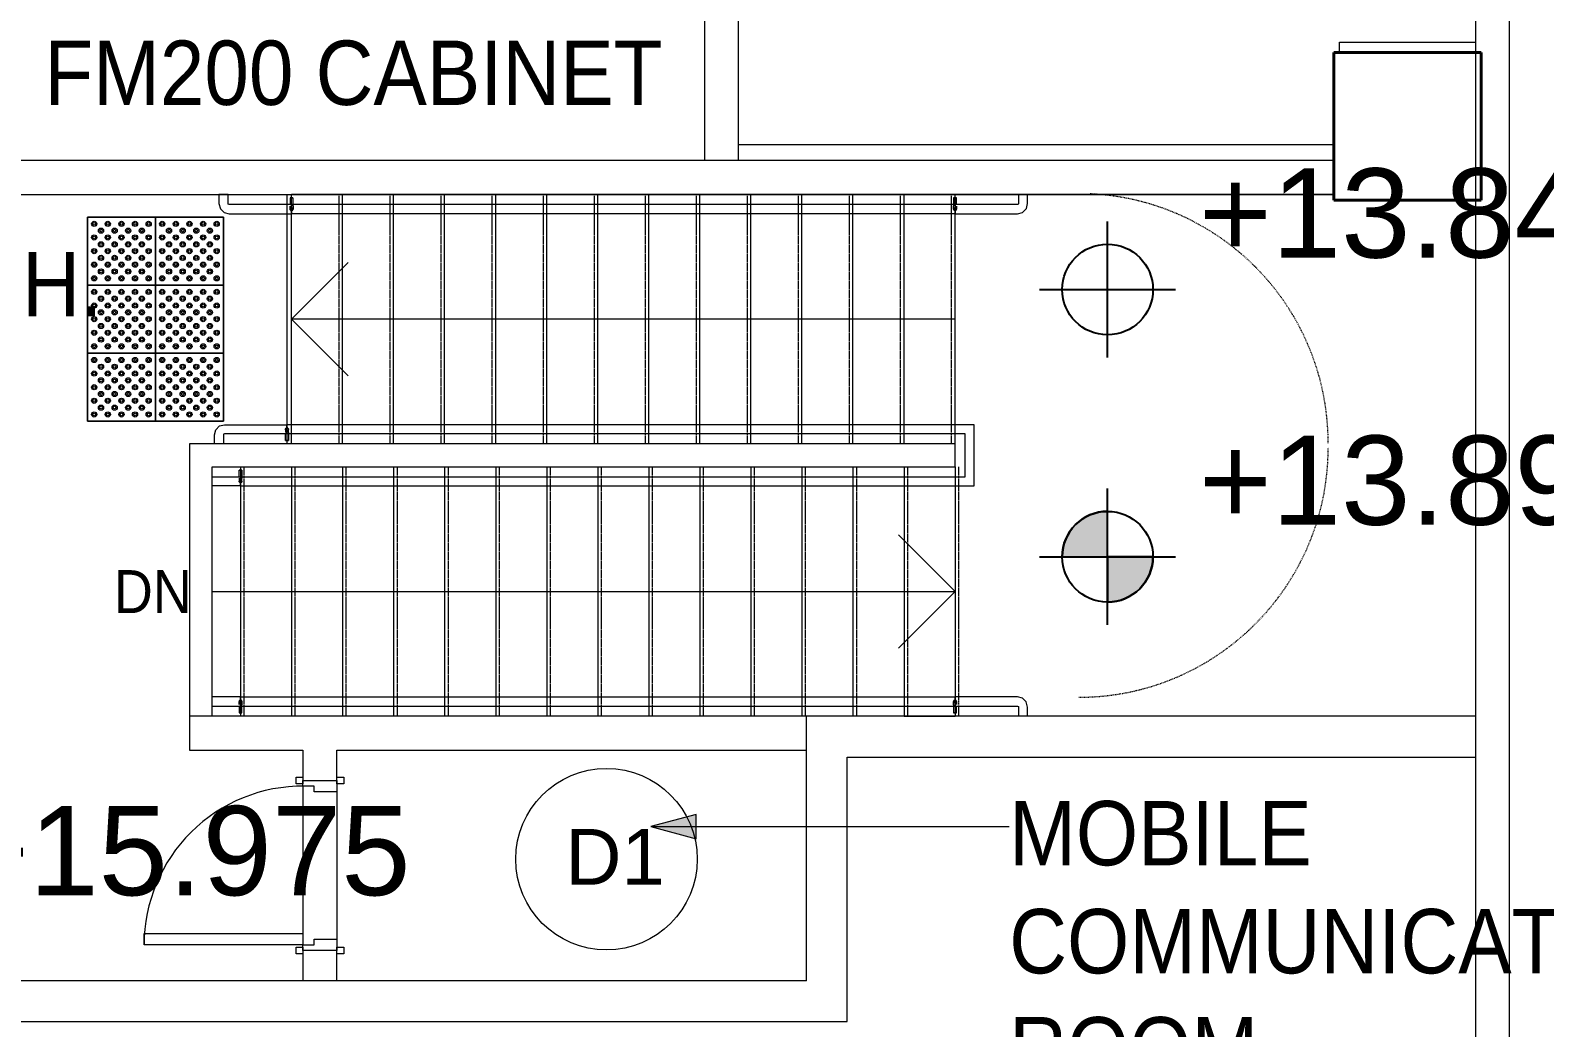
# Model space of a CAD drawing. Header units: millimetres. Extents: x 12827 to 109288, y -12264 to 68487.
# Drawn here: x 82268 to 88944, y 12051 to 16447 of the extents above; entities that cross this region are included whole.
import ezdxf

# ---------------------------------------------------------------- set-up
doc = ezdxf.new("R2010")
doc.units = ezdxf.units.MM
doc.linetypes.add('Dash', pattern=[6, 3, -3])
doc.linetypes.add('Overhead', pattern=[3.96875, 2.38125, -1.5875])
for name, color, linetype, lineweight in [('A-ANNO-NOTE', 131, 'Continuous', 25), ('A-DETL-HDLN', 90, 'Dash', 9), ('A-DOOR', 31, 'Continuous', 20), ('A-DOOR-FRAM', 31, 'Continuous', 30), ('A-FLOR', 192, 'Continuous', 9), ('A-FLOR-HRAL', 11, 'Continuous', 9), ('A-GENM', 13, 'Continuous', 20), ('A-WALL', 113, 'Continuous', 20), ('G-ANNO-TEXT', 231, 'Continuous', 5), ('S-COLS', 52, 'Continuous', 20), ('S-STRS', 31, 'Continuous', 20), ('S-STRS-ANNO', 31, 'Continuous', 20), ('S-STRS-IDEN', 31, 'Continuous', 20)]:
    doc.layers.add(name, color=color, linetype=linetype, lineweight=lineweight)
doc.styles.add('Arial', font='arial.ttf', dxfattribs={"height": 393.413174})
doc.styles.add('Swis721 BT', font='swiss.ttf', dxfattribs={"width": 0.9, "height": 189.214176})
doc.styles.add('Swis721 BT_2', font='swiss.ttf', dxfattribs={"width": 0.89, "height": 283.821263})
doc.styles.add('Swis721 BT_4', font='swiss.ttf', dxfattribs={"height": 245.978428})

# ---------------------------------------------------------------- blocks, each defined once
blk = doc.blocks.new('DLN-Single Door__X05_ - _M46a_ 700 x 2200 _WH_-14686131-Copy of 2_F')
at = {"layer": 'A-DOOR', "lineweight": 15}
for p, q in [((-350, 775), (-300, 775)), ((-350, 75), (-350, 775)), ((-300, 775), (-300, 75)), ((-390, 105), (-360, 105)), ((-390, 75), (-390, 105)), ((-360, 75), (-390, 75)), ((-360, 105), (-360, 75)), ((-300, 75), (-350, 75)), ((360, 75), (360, 105)), ((360, 105), (390, 105)), ((390, 75), (360, 75)), ((390, 105), (390, 75)), ((-390, -75), (-360, -75)), ((-390, -105), (-390, -75)), ((-360, -105), (-390, -105)), ((-360, -75), (-360, -105)), ((360, -105), (360, -75)), ((360, -75), (390, -75)), ((390, -105), (360, -105)), ((390, -75), (390, -105))]:
    blk.add_line(p, q, dxfattribs=at)
blk.add_arc((-350, 75), 700, 359.5, 90, dxfattribs=at)
at = {"layer": 'A-DOOR-FRAM', "lineweight": 15}
for p, q in [((-375, 75), (-350, 75)), ((-375, -75), (-375, 75)), ((-350, 75), (-350, 25)), ((350, 75), (375, 75)), ((350, 25), (350, 75)), ((375, 75), (375, -75)), ((-350, 25), (-325, 25)), ((-325, 25), (-325, -75)), ((325, 25), (350, 25)), ((325, -75), (325, 25)), ((-325, -75), (-375, -75)), ((375, -75), (325, -75))]:
    blk.add_line(p, q, dxfattribs=at)
blk = doc.blocks.new('DLN_Tactile - Positional Tiles-3867764-Copy of 2_F')
at = {"layer": 'A-GENM', "lineweight": 9}
for p, q in [((150, 150), (-150, 150)), ((-150, 150), (-150, -150)), ((-150, -150), (-150, 150)), ((-150, 150), (150, 150)), ((150, -150), (150, 150)), ((150, 150), (150, -150)), ((-150, -150), (150, -150)), ((150, -150), (-150, -150))]:
    blk.add_line(p, q, dxfattribs=at)
for centre, radius in [((-120, 120), 11.5), ((-120, 60), 11.5), ((-120, 120), 6), ((-90, 90), 11.5), ((-90, 90), 6), ((-60, 120), 11.5), ((-60, 60), 11.5), ((-60, 120), 6), ((-30, 90), 11.5), ((-30, 90), 6), ((0, 120), 11.5), ((0, 60), 11.5), ((0, 120), 6), ((30, 90), 11.5), ((30, 90), 6), ((60, 120), 11.5), ((60, 60), 11.5), ((60, 120), 6), ((90, 90), 11.5), ((90, 90), 6), ((120, 120), 11.5), ((120, 60), 11.5), ((120, 120), 6), ((-120, 0), 11.5), ((-120, 60), 6), ((-120, 0), 6), ((-90, 30), 11.5), ((-90, 30), 6), ((-60, 0), 11.5), ((-60, 60), 6), ((-60, 0), 6), ((-30, 30), 11.5), ((-30, 30), 6), ((0, 0), 11.5), ((0, 60), 6), ((0, 0), 6), ((30, 30), 11.5), ((30, 30), 6), ((60, 0), 11.5), ((60, 60), 6), ((60, 0), 6), ((90, 30), 11.5), ((90, 30), 6), ((120, 0), 11.5), ((120, 60), 6), ((120, 0), 6), ((-120, -60), 11.5), ((-120, -60), 6), ((-90, -30), 11.5), ((-90, -30), 6), ((-60, -60), 11.5), ((-60, -60), 6), ((-30, -30), 11.5), ((-30, -30), 6), ((0, -60), 11.5), ((0, -60), 6), ((30, -30), 11.5), ((30, -30), 6), ((60, -60), 11.5), ((60, -60), 6), ((90, -30), 11.5), ((90, -30), 6), ((120, -60), 11.5), ((120, -60), 6), ((-120, -120), 11.5), ((-120, -120), 6), ((-90, -90), 11.5), ((-90, -90), 6), ((-60, -120), 11.5), ((-60, -120), 6), ((-30, -90), 11.5), ((-30, -90), 6), ((0, -120), 11.5), ((0, -120), 6), ((30, -90), 11.5), ((30, -90), 6), ((60, -120), 11.5), ((60, -120), 6), ((90, -90), 11.5), ((90, -90), 6), ((120, -120), 11.5), ((120, -120), 6)]:
    blk.add_circle(centre, radius, dxfattribs=at)
blk = doc.blocks.new('Railing - Handrail On Railing_Start Post-V17-Copy of 2_F')
at = {"layer": 'A-FLOR-HRAL'}
for p, q in [((-20, 125), (-20, 0)), ((20, 0), (20, 125)), ((-20, 6.5), (-50, 6.5)), ((-50, 6.3), (-50, 0)), ((-50, 0), (-50, 6.3)), ((-14, 6.5), (-10, 6.5)), ((-9.9, 6.5), (-5.2, 6.5)), ((-3, 6.5), (0, 6.5)), ((5.5, 3.5), (6.5, 0)), ((-50, 0), (-50, -6.3)), ((-50, -6.3), (-50, 0)), ((-50, -6.5), (-20, -6.5)), ((20, 0), (-20, 0)), ((-20, 0), (-19.3, 0)), ((-20, -6.5), (-15, -6.5)), ((-19.3, 0), (-14.1, 0)), ((-14.1, 0), (-10, 0)), ((-10, 0), (-5.2, 0)), ((-5.2, 0), (-2.2, 0)), ((0, 0), (4.8, 0)), ((3.5, -5.5), (0, -6.5)), ((5.2, 0), (17.3, 0)), ((17.3, 0), (20, 0))]:
    blk.add_line(p, q, dxfattribs=at)
at = {"layer": 'A-FLOR-HRAL', "flags": 128}
blk.add_lwpolyline([(0, -6.5), (-5.9, -6.5), (-15, -6.5)], dxfattribs=at)
at = {"layer": 'A-FLOR-HRAL'}
for start, end in [(150, 180), (135, 150), (360, 135), (180, 360)]:
    blk.add_arc((0, 0), 6.5, start, end, dxfattribs=at)
blk = doc.blocks.new('Railing - Handrail On Railing_End Post-6008625-Copy of 2_F')
at = {"layer": 'A-FLOR-HRAL'}
for p, q in [((-20, 6.5), (-50, 6.5)), ((-50, 6.3), (-50, 0)), ((-50, 0), (-50, 6.3)), ((-15, 6.5), (-20, 6.5)), ((5.5, 3.5), (6.5, 0)), ((-50, 0), (-50, -6.3)), ((-50, -6.3), (-50, 0)), ((-50, -6.5), (-20, -6.5)), ((-20, 0), (-20, -275)), ((-20, 0), (20, 0)), ((-19.3, 0), (-20, 0)), ((-17.3, 0), (-19.3, 0)), ((-14.1, 0), (-17.3, 0)), ((-10, 0), (-14.1, 0)), ((-10.1, -6.5), (-14.1, -6.5)), ((-5.2, 0), (-10, 0)), ((-5.9, -6.5), (-10, -6.5)), ((-2.2, 0), (-5.2, 0)), ((-0.1, -6.5), (-5.2, -6.5)), ((4.8, 0), (0, 0)), ((3.5, -5.5), (0, -6.5)), ((19.3, 0), (5.2, 0)), ((20, 0), (19.3, 0)), ((20, -275), (20, 0)), ((-25, -280), (-65, -280)), ((-65, -320), (-25, -320))]:
    blk.add_line(p, q, dxfattribs=at)
at = {"layer": 'A-FLOR-HRAL', "flags": 128}
for points in [[(-15, 6.5), (-3, 6.5), (0, 6.5)], [(-25, -320), (-2.2, -313.8), (14.4, -296.8), (20, -275)], [(-20, -275), (-22.3, -279.2), (-25, -280)]]:
    blk.add_lwpolyline(points, dxfattribs=at)
at = {"layer": 'A-FLOR-HRAL'}
for start, end in [(105, 180), (360, 105), (180, 315), (315, 330), (330, 360)]:
    blk.add_arc((0, 0), 6.5, start, end, dxfattribs=at)
blk = doc.blocks.new('Railing - Railing-6095844-Copy of 2_F')
at = {"layer": 'A-FLOR-HRAL'}
for p, q in [((83194.3, 13508.8), (86344.3, 13508.8)), ((83194.3, 13468.8), (83194.3, 13508.8)), ((86344.3, 13508.8), (86344.3, 13468.8)), ((83194.3, 13468.8), (86344.3, 13468.8))]:
    blk.add_line(p, q, dxfattribs=at)
at = {"rotation": 89.99999999999982}
for name, p in [('Railing - Handrail On Railing_Start Post-V17-Copy of 2_F', (83194.3, 13488.8)), ('Railing - Handrail On Railing_End Post-6008625-Copy of 2_F', (86344.3, 13488.8))]:
    blk.add_blockref(name, p, dxfattribs=at)
blk = doc.blocks.new('Railing - Handrail On Railing_Start Post-V18-Copy of 2_F')
at = {"layer": 'A-FLOR-HRAL'}
for p, q in [((-20, 125), (-20, 0)), ((20, 0), (20, 125)), ((-20, 6.5), (-50, 6.5)), ((-50, 6.3), (-50, 0)), ((-50, 0), (-50, 6.3)), ((-14, 6.5), (-10, 6.5)), ((-9.9, 6.5), (-5.2, 6.5)), ((-3, 6.5), (0, 6.5)), ((5.5, 3.5), (6.5, 0)), ((-50, 0), (-50, -6.3)), ((-50, -6.3), (-50, 0)), ((-50, -6.5), (-20, -6.5)), ((-10, 0), (-20, 0)), ((-20, 0), (-17.3, 0)), ((-20, -6.5), (-15, -6.5)), ((-17.3, 0), (-14.1, 0)), ((-14.1, 0), (-10, 0)), ((20, 0), (-10, 0)), ((-10, 0), (-5.2, 0)), ((-5.2, 0), (-2.2, 0)), ((0, 0), (4.8, 0)), ((3.5, -5.5), (0, -6.5)), ((5.2, 0), (17.3, 0)), ((17.3, 0), (19.3, 0)), ((19.3, 0), (20, 0))]:
    blk.add_line(p, q, dxfattribs=at)
at = {"layer": 'A-FLOR-HRAL', "flags": 128}
blk.add_lwpolyline([(0, -6.5), (-5.9, -6.5), (-15, -6.5)], dxfattribs=at)
at = {"layer": 'A-FLOR-HRAL'}
for start, end in [(150, 180), (135, 150), (360, 135), (180, 360)]:
    blk.add_arc((0, 0), 6.5, start, end, dxfattribs=at)
blk = doc.blocks.new('Railing - Handrail On Railing_End Post-V19-Copy of 2_F')
at = {"layer": 'A-FLOR-HRAL'}
for p, q in [((-20, 6.5), (-50, 6.5)), ((-50, 6.3), (-50, 0)), ((-50, 0), (-50, 6.3)), ((-15, 6.5), (-20, 6.5)), ((-20, 0), (-20, -275)), ((5.5, 3.5), (6.5, 0)), ((20, -275), (20, 0)), ((-50, 0), (-50, -6.3)), ((-50, -6.3), (-50, 0)), ((-50, -6.5), (-20, -6.5)), ((-20, 0), (20, 0)), ((-19.3, 0), (-20, 0)), ((-17.3, 0), (-19.3, 0)), ((-10, 0), (-17.3, 0)), ((-10.1, -6.5), (-14.1, -6.5)), ((-2.2, 0), (-10, 0)), ((-5.9, -6.5), (-10, -6.5)), ((-0.1, -6.5), (-5.2, -6.5)), ((4.8, 0), (0, 0)), ((3.5, -5.5), (0, -6.5)), ((17.3, 0), (5.2, 0)), ((19.3, 0), (17.3, 0)), ((20, 0), (19.3, 0)), ((-25, -280), (-65, -280)), ((-65, -320), (-25, -320))]:
    blk.add_line(p, q, dxfattribs=at)
at = {"layer": 'A-FLOR-HRAL', "flags": 128}
for points in [[(-15, 6.5), (-3, 6.5), (0, 6.5)], [(-25, -320), (-2.2, -313.8), (14.4, -296.8), (20, -275)], [(-20, -275), (-22.3, -279.2), (-25, -280)]]:
    blk.add_lwpolyline(points, dxfattribs=at)
at = {"layer": 'A-FLOR-HRAL'}
for start, end in [(360, 180), (180, 315), (315, 330), (330, 360)]:
    blk.add_arc((0, 0), 6.5, start, end, dxfattribs=at)
blk = doc.blocks.new('Railing - Railing-6095848-Copy of 2_F')
at = {"layer": 'A-FLOR-HRAL'}
for p, q in [((83399.2, 14668.8), (83399.2, 14708.8)), ((86429.3, 14708.8), (83399.2, 14708.8)), ((86429.3, 14438.8), (86429.3, 14708.8)), ((86389.3, 14668.8), (83399.2, 14668.8)), ((86389.3, 14478.8), (86389.3, 14668.8)), ((83194.3, 14478.8), (86344.3, 14478.8)), ((83194.3, 14438.8), (83194.3, 14478.8)), ((83194.3, 14438.8), (86344.3, 14438.8)), ((86344.3, 14478.8), (86389.3, 14478.8)), ((86344.3, 14438.8), (86429.3, 14438.8))]:
    blk.add_line(p, q, dxfattribs=at)
at = {"extrusion": (0, 0, -1), "zscale": -1}
for name, p, rotation in [('Railing - Handrail On Railing_End Post-V19-Copy of 2_F', (-83399.2, 14688.8), 90.00000000000021), ('Railing - Handrail On Railing_Start Post-V18-Copy of 2_F', (-83194.3, 14458.8), 270.0000000000002)]:
    blk.add_blockref(name, p, dxfattribs=dict(at, rotation=rotation))
blk = doc.blocks.new('Railing - Handrail On Railing_Start Post-V20-Copy of 2_F')
at = {"layer": 'A-FLOR-HRAL'}
for p, q in [((-25, 320), (-65, 320)), ((-65, 320), (-65, 294.8)), ((-65, 280), (-65, 320)), ((-65, 294.8), (-65, 280)), ((-65, 280), (-25, 280)), ((-20, 275), (-20, 0)), ((20, 0), (20, 275)), ((-20, 6.5), (-50, 6.5)), ((-50, 6.3), (-50, 0)), ((-50, 0), (-50, 6.3)), ((-14, 6.5), (-10, 6.5)), ((-9.9, 6.5), (-5.2, 6.5)), ((-3, 6.5), (0, 6.5)), ((5.5, 3.5), (6.5, 0)), ((-50, 0), (-50, -6.3)), ((-50, -6.3), (-50, 0)), ((-50, -6.5), (-20, -6.5)), ((20, 0), (-20, 0)), ((-20, 0), (-19.3, 0)), ((-20, -6.5), (-15, -6.5)), ((-19.3, 0), (-17.3, 0)), ((-17.3, 0), (-2.2, 0)), ((0, 0), (4.8, 0)), ((3.5, -5.5), (0, -6.5)), ((5.2, 0), (20, 0))]:
    blk.add_line(p, q, dxfattribs=at)
at = {"layer": 'A-FLOR-HRAL', "flags": 128}
for points in [[(20, 275), (13.8, 297.8), (-3.2, 314.4), (-25, 320)], [(-25, 280), (-20.8, 277.7), (-20, 275)], [(0, -6.5), (-5.9, -6.5), (-15, -6.5)]]:
    blk.add_lwpolyline(points, dxfattribs=at)
at = {"layer": 'A-FLOR-HRAL'}
for start, end in [(150, 180), (135, 150), (15, 135), (360, 15), (180, 360)]:
    blk.add_arc((0, 0), 6.5, start, end, dxfattribs=at)
blk = doc.blocks.new('Railing - Handrail On Railing_End Post-6008678-Copy of 2_F')
at = {"layer": 'A-FLOR-HRAL'}
for p, q in [((-20, 6.5), (-50, 6.5)), ((-50, 6.3), (-50, 0)), ((-50, 0), (-50, 6.3)), ((-15, 6.5), (-20, 6.5)), ((-20, 0), (-20, -275)), ((0, 6.5), (2.4, 5.2)), ((6.5, 0), (5.2, -2.4)), ((5.5, 3.5), (6.5, 0)), ((20, -275), (20, 0)), ((-50, 0), (-50, -6.3)), ((-50, -6.3), (-50, 0)), ((-50, -6.5), (-20, -6.5)), ((-20, 0), (20, 0)), ((-6.5, 0), (-20, 0)), ((-10.1, -6.5), (-14.1, -6.5)), ((-5.9, -6.5), (-10, -6.5)), ((5.2, 0), (-5.2, 0)), ((-0.1, -6.5), (-5.2, -6.5)), ((10, 0), (6.5, 0)), ((17.3, 0), (10, 0)), ((20, 0), (17.3, 0)), ((-25, -280), (-65, -280)), ((-65, -280), (-65, -320)), ((-65, -320), (-65, -280)), ((-65, -320), (-25, -320))]:
    blk.add_line(p, q, dxfattribs=at)
at = {"layer": 'A-FLOR-HRAL', "flags": 128}
for points in [[(-15, 6.5), (-3, 6.5), (0, 6.5)], [(5.1, -2.5), (3.5, -5.5), (0, -6.5)], [(-25, -320), (-2.2, -313.8), (14.4, -296.8), (20, -275)], [(-20, -275), (-22.3, -279.2), (-25, -280)]]:
    blk.add_lwpolyline(points, dxfattribs=at)
at = {"layer": 'A-FLOR-HRAL'}
for start, end in [(360, 180), (180, 315), (315, 330), (330, 360)]:
    blk.add_arc((0, 0), 6.5, start, end, dxfattribs=at)
blk = doc.blocks.new('Railing - Railing-6095984-Copy of 2_F')
at = {"layer": 'A-FLOR-HRAL'}
for p, q in [((83419.3, 15638.8), (83419.3, 15678.8)), ((86344.3, 15678.8), (83419.3, 15678.8)), ((86344.3, 15638.8), (83419.3, 15638.8)), ((86344.3, 15678.8), (86344.3, 15638.8))]:
    blk.add_line(p, q, dxfattribs=at)
at = {"rotation": 269.9999999999998}
for name, p in [('Railing - Handrail On Railing_End Post-6008678-Copy of 2_F', (83419.3, 15658.8)), ('Railing - Handrail On Railing_Start Post-V20-Copy of 2_F', (86344.3, 15658.8))]:
    blk.add_blockref(name, p, dxfattribs=at)
blk = doc.blocks.new('DLN_Slab Level Mark - SSL-2mm_Type 2-2670448-Copy of 2_F')
at = {"layer": 'A-ANNO-NOTE'}
for p, q in [((0, 1.5), (0, -1.5)), ((-1.5, 0), (1.5, 0))]:
    blk.add_line(p, q, dxfattribs=at)
blk.add_circle((0, 0), 1, dxfattribs=at)
blk = doc.blocks.new('DLN_Slab Level Mark - FFL-2mm_Type 2-2670450-Copy of 2_F')
at = {"layer": 'A-ANNO-NOTE', "lineweight": 5}
h = blk.add_hatch(color=256, dxfattribs=at)
edge = h.paths.add_edge_path(flags=0)
edge.add_arc((0, 0), 1, 0, 90, ccw=False)
edge.add_line((1, 0), (0, 0))
edge.add_line((0, 0), (0, 1))
h = blk.add_hatch(color=256, dxfattribs=at)
edge = h.paths.add_edge_path(flags=0)
edge.add_arc((0, 0), 1, 180, 270, ccw=False)
edge.add_line((-1, 0), (0, 0))
edge.add_line((0, 0), (0, -1))
at = {"layer": 'A-ANNO-NOTE'}
for p, q in [((0, 1.5), (0, -1.5)), ((0, 1), (0, 0)), ((0, 0), (-1, 0)), ((0, -1), (0, 0)), ((0, 0), (1, 0)), ((-1.5, 0), (1.5, 0))]:
    blk.add_line(p, q, dxfattribs=at)
blk.add_circle((0, 0), 1, dxfattribs=at)
for start, end in [(360, 90), (180, 270)]:
    blk.add_arc((0, 0), 1, start, end, dxfattribs=at)
blk = doc.blocks.new('GBP_Door Mark - 2 x 1_3_RT_ Border WHITE-4013245-Copy of 2_F')
at = {"layer": 'A-ANNO-NOTE', "lineweight": 5}
blk.add_circle((-31.356, 27.261), 2, dxfattribs=at)

msp = doc.modelspace()

# ---------------------------------------------------------------- hatches: boundary and pattern name
at = {"layer": 'G-ANNO-TEXT'}
msp.add_hatch(color=130, dxfattribs=at).paths.add_polyline_path([(85003.49594, 12937.38287), (85203.49594, 12883.79303), (85203.49594, 12990.9727)], flags=0)

# ---------------------------------------------------------------- linework, layer by layer
at = {"layer": 'A-DETL-HDLN'}
for centre, start, end in [((86889.29296, 14627.48546), 360, 87.394748625), ((86889.29296, 14607.48546), 270, 360)]:
    msp.add_arc(centre, 1100, start, end, dxfattribs=at)
at = {"layer": 'A-FLOR'}
for p, q in [((88039.29296, 16349.15213), (88039.29296, 16394.54447)), ((88039.29296, 16394.54447), (88639.29296, 16394.54447)), ((85389.29296, 15944.54447), (88014.29296, 15944.54447)), ((83399.23678, 15724.15213), (83399.23678, 15678.81879)), ((83399.23678, 15676.1393), (83399.23678, 15673.19273)), ((83399.23678, 15672.96093), (83399.23678, 15669.12089)), ((83399.23678, 15668.81879), (83399.23678, 15664.34697)), ((83399.23678, 15663.99517), (83399.23678, 15659.19631)), ((83399.23678, 15658.81879), (83399.23678, 15654.01993)), ((83399.23678, 15653.64241), (83399.23678, 15649.17059)), ((83399.23678, 15648.81879), (83399.23678, 15644.97875)), ((83399.23678, 15644.67666), (83399.23678, 15641.73009)), ((83399.23678, 15638.8685), (83399.23678, 14708.81879)), ((83399.23678, 14706.1393), (83399.23678, 14693.99517)), ((83399.23678, 14693.57712), (83399.23678, 14688.81879)), ((83399.23678, 14686.60176), (83399.23678, 14674.67666)), ((83399.23678, 14668.81879), (83399.23678, 14623.81879)), ((83469.29296, 13115.65213), (83469.29296, 12415.65213)), ((83619.29296, 13090.65213), (83619.29296, 12440.65213))]:
    msp.add_line(p, q, dxfattribs=at)
at = {"layer": 'A-WALL'}
for p, q in [((88639.29296, 31007.48546), (88639.29296, 7857.48549)), ((88789.29296, 7707.48549), (88789.29296, 31007.48546)), ((85389.29296, 15874.15213), (85389.29296, 17050.90213)), ((85239.29296, 16674.15213), (85239.29296, 15874.15213)), ((88014.29296, 15874.15213), (81639.29296, 15874.15213)), ((88014.29296, 15724.15213), (88014.29296, 15874.15213)), ((81789.29296, 15724.15213), (88014.29296, 15724.15213)), ((86344.29296, 14623.81879), (82969.29296, 14623.81879)), ((82969.29296, 14623.81879), (82969.29296, 13273.81879)), ((86344.29296, 14523.81879), (86344.29296, 14623.81879)), ((83069.29296, 14523.81879), (86344.29296, 14523.81879)), ((83069.29296, 13423.81879), (83069.29296, 14523.81879)), ((88639.29296, 13423.81879), (82969.29296, 13423.81879)), ((85689.29297, 12257.48546), (85689.29297, 13423.81879)), ((82969.29296, 13273.81879), (83469.29296, 13273.81879)), ((83469.29296, 13273.81879), (83469.29296, 13155.65213)), ((83619.29296, 13273.81879), (85689.29297, 13273.81879)), ((83619.29296, 13155.65213), (83619.29296, 13273.81879)), ((85869.29297, 12077.48546), (85869.29297, 13243.81879)), ((85869.29297, 13243.81879), (88639.29296, 13243.81879)), ((83469.29296, 12375.65213), (83469.29296, 12257.48546)), ((83619.29296, 12257.48546), (83619.29296, 12375.65213)), ((85689.29297, 12257.48546), (78339.29296, 12257.48546)), ((78519.29296, 12077.48546), (85869.29297, 12077.48546))]:
    msp.add_line(p, q, dxfattribs=at)
at = {"layer": 'G-ANNO-TEXT', "color": 130}
for p, q in [((85203.49594, 12990.9727), (85003.49594, 12937.38287)), ((85203.49594, 12883.79303), (85203.49594, 12990.9727)), ((85003.49594, 12937.38287), (85203.49594, 12883.79303)), ((85003.49594, 12937.38287), (86583.17225, 12937.38287))]:
    msp.add_line(p, q, dxfattribs=at)
at = {"layer": 'S-COLS', "color": 250, "lineweight": 40}
for p, q in [((88664.29296, 16349.15213), (88014.29296, 16349.15213)), ((88014.29296, 16349.15213), (88014.29296, 15699.15213)), ((88664.29296, 15699.15213), (88664.29296, 16349.15213)), ((88014.29296, 15699.15213), (88664.29296, 15699.15213))]:
    msp.add_line(p, q, dxfattribs=at)
at = {"layer": 'S-STRS'}
for p, q in [((83419.29296, 15708.81879), (83419.29296, 15723.81879)), ((83644.29296, 15723.81879), (83419.29296, 15723.81879)), ((83419.29296, 15678.81879), (83419.29296, 15708.81879)), ((83869.29296, 15723.81879), (83644.29296, 15723.81879)), ((83644.29296, 15678.81879), (83644.29296, 15723.81879)), ((84094.29296, 15723.81879), (83869.29296, 15723.81879)), ((83869.29296, 15678.81879), (83869.29296, 15723.81879)), ((84319.29296, 15723.81879), (84094.29296, 15723.81879)), ((84094.29296, 15678.81879), (84094.29296, 15723.81879)), ((84544.29296, 15723.81879), (84319.29296, 15723.81879)), ((84319.29296, 15678.81879), (84319.29296, 15723.81879)), ((84769.29296, 15723.81879), (84544.29296, 15723.81879)), ((84544.29296, 15678.81879), (84544.29296, 15723.81879)), ((84994.29296, 15723.81879), (84769.29296, 15723.81879)), ((84769.29296, 15678.81879), (84769.29296, 15723.81879)), ((85219.29296, 15723.81879), (84994.29296, 15723.81879)), ((84994.29296, 15678.81879), (84994.29296, 15723.81879)), ((85444.29296, 15723.81879), (85219.29296, 15723.81879)), ((85219.29296, 15678.81879), (85219.29296, 15723.81879)), ((85669.29296, 15723.81879), (85444.29296, 15723.81879)), ((85444.29296, 15678.81879), (85444.29296, 15723.81879)), ((85894.29296, 15723.81879), (85669.29296, 15723.81879)), ((85669.29296, 15678.81879), (85669.29296, 15723.81879)), ((86119.29296, 15723.81879), (85894.29296, 15723.81879)), ((85894.29296, 15678.81879), (85894.29296, 15723.81879)), ((86344.29296, 15723.81879), (86119.29296, 15723.81879)), ((86119.29296, 15678.81879), (86119.29296, 15723.81879)), ((86624.29296, 15723.81879), (86344.29296, 15723.81879)), ((86344.29296, 15708.81879), (86344.29296, 15723.81879)), ((86344.29296, 15678.81879), (86344.29296, 15708.81879)), ((86661.61347, 15723.81879), (86626.97245, 15723.81879)), ((88014.29296, 15723.81879), (86664.29296, 15723.81879)), ((83419.29296, 15665.31879), (83419.29296, 15672.96093)), ((83419.29296, 15653.64241), (83419.29296, 15663.99517)), ((83419.29296, 15641.49829), (83419.29296, 15652.31879)), ((83419.29296, 14708.81879), (83419.29296, 15638.81879)), ((83644.29296, 15638.81879), (83644.29296, 15678.81879)), ((83644.29296, 14708.81879), (83644.29296, 15638.81879)), ((83869.29296, 15638.81879), (83869.29296, 15678.81879)), ((83869.29296, 14708.81879), (83869.29296, 15638.81879)), ((84094.29296, 15638.81879), (84094.29296, 15678.81879)), ((84094.29296, 14708.81879), (84094.29296, 15638.81879)), ((84319.29296, 15638.81879), (84319.29296, 15678.81879)), ((84319.29296, 14708.81879), (84319.29296, 15638.81879)), ((84544.29296, 15638.81879), (84544.29296, 15678.81879)), ((84544.29296, 14708.81879), (84544.29296, 15638.81879)), ((84769.29296, 15638.81879), (84769.29296, 15678.81879)), ((84769.29296, 14708.81879), (84769.29296, 15638.81879)), ((84994.29296, 15638.81879), (84994.29296, 15678.81879)), ((84994.29296, 14708.81879), (84994.29296, 15638.81879)), ((85219.29296, 15638.81879), (85219.29296, 15678.81879)), ((85219.29296, 14708.81879), (85219.29296, 15638.81879)), ((85444.29296, 15638.81879), (85444.29296, 15678.81879)), ((85444.29296, 14708.81879), (85444.29296, 15638.81879)), ((85669.29296, 15638.81879), (85669.29296, 15678.81879)), ((85669.29296, 14708.81879), (85669.29296, 15638.81879)), ((85894.29296, 15638.81879), (85894.29296, 15678.81879)), ((85894.29296, 14708.81879), (85894.29296, 15638.81879)), ((86119.29296, 15638.81879), (86119.29296, 15678.81879)), ((86119.29296, 14708.81879), (86119.29296, 15638.81879)), ((86344.29296, 15661.03582), (86344.29296, 15672.96093)), ((86344.29296, 15654.06046), (86344.29296, 15658.81879)), ((86344.29296, 15641.49829), (86344.29296, 15653.64241)), ((86344.29296, 14708.81879), (86344.29296, 15638.81879)), ((83419.29296, 14668.81879), (83419.29296, 14708.81879)), ((83644.29296, 14668.81879), (83644.29296, 14708.81879)), ((83869.29296, 14668.81879), (83869.29296, 14708.81879)), ((84094.29296, 14668.81879), (84094.29296, 14708.81879)), ((84319.29296, 14668.81879), (84319.29296, 14708.81879)), ((84544.29296, 14668.81879), (84544.29296, 14708.81879)), ((84769.29296, 14668.81879), (84769.29296, 14708.81879)), ((84994.29296, 14668.81879), (84994.29296, 14708.81879)), ((85219.29296, 14668.81879), (85219.29296, 14708.81879)), ((85444.29296, 14668.81879), (85444.29296, 14708.81879)), ((85669.29296, 14668.81879), (85669.29296, 14708.81879)), ((85894.29296, 14668.81879), (85894.29296, 14708.81879)), ((86119.29296, 14668.81879), (86119.29296, 14708.81879)), ((86344.29296, 14668.81879), (86344.29296, 14708.81879)), ((83419.29296, 14623.81879), (83419.29296, 14668.81879)), ((83644.29296, 14623.81879), (83644.29296, 14668.81879)), ((83869.29296, 14623.81879), (83869.29296, 14668.81879)), ((84094.29296, 14623.81879), (84094.29296, 14668.81879)), ((84319.29296, 14623.81879), (84319.29296, 14668.81879)), ((84544.29296, 14623.81879), (84544.29296, 14668.81879)), ((84769.29296, 14623.81879), (84769.29296, 14668.81879)), ((84994.29296, 14623.81879), (84994.29296, 14668.81879)), ((85219.29296, 14623.81879), (85219.29296, 14668.81879)), ((85444.29296, 14623.81879), (85444.29296, 14668.81879)), ((85669.29296, 14623.81879), (85669.29296, 14668.81879)), ((85894.29296, 14623.81879), (85894.29296, 14668.81879)), ((86119.29296, 14623.81879), (86119.29296, 14668.81879)), ((86344.29296, 14623.81879), (86344.29296, 14668.81879)), ((83194.29296, 14523.81879), (83194.29296, 14508.81879)), ((83194.29296, 14508.81879), (83194.29296, 14478.81879)), ((83419.29296, 14523.81879), (83419.29296, 14478.81879)), ((83644.29296, 14523.81879), (83644.29296, 14478.81879)), ((83869.29296, 14523.81879), (83869.29296, 14478.81879)), ((84094.29296, 14523.81879), (84094.29296, 14478.81879)), ((84319.29296, 14523.81879), (84319.29296, 14478.81879)), ((84544.29296, 14523.81879), (84544.29296, 14478.81879)), ((84769.29296, 14523.81879), (84769.29296, 14478.81879)), ((84994.29296, 14523.81879), (84994.29296, 14478.81879)), ((85219.29296, 14523.81879), (85219.29296, 14478.81879)), ((85444.29296, 14523.81879), (85444.29296, 14478.81879)), ((85669.29296, 14523.81879), (85669.29296, 14478.81879)), ((85894.29296, 14523.81879), (85894.29296, 14478.81879)), ((86119.29296, 14523.81879), (86119.29296, 14478.81879)), ((86344.29296, 14523.81879), (86344.29296, 14478.81879)), ((83194.29296, 14472.96093), (83194.29296, 14461.03582)), ((83194.29296, 14458.81879), (83194.29296, 14454.06046)), ((83194.29296, 14453.64241), (83194.29296, 14441.49829)), ((83194.29296, 14438.81879), (83194.29296, 13508.81879)), ((83419.29296, 14478.81879), (83419.29296, 14438.81879)), ((83419.29296, 14438.81879), (83419.29296, 13508.81879)), ((83644.29296, 14478.81879), (83644.29296, 14438.81879)), ((83644.29296, 14438.81879), (83644.29296, 13508.81879)), ((83869.29296, 14478.81879), (83869.29296, 14438.81879)), ((83869.29296, 14438.81879), (83869.29296, 13508.81879)), ((84094.29296, 14478.81879), (84094.29296, 14438.81879)), ((84094.29296, 14438.81879), (84094.29296, 13508.81879)), ((84319.29296, 14478.81879), (84319.29296, 14438.81879)), ((84319.29296, 14438.81879), (84319.29296, 13508.81879)), ((84544.29296, 14478.81879), (84544.29296, 14438.81879)), ((84544.29296, 14438.81879), (84544.29296, 13508.81879)), ((84769.29296, 14478.81879), (84769.29296, 14438.81879)), ((84769.29296, 14438.81879), (84769.29296, 13508.81879)), ((84994.29296, 14478.81879), (84994.29296, 14438.81879)), ((84994.29296, 14438.81879), (84994.29296, 13508.81879)), ((85219.29296, 14478.81879), (85219.29296, 14438.81879)), ((85219.29296, 14438.81879), (85219.29296, 13508.81879)), ((85444.29296, 14478.81879), (85444.29296, 14438.81879)), ((85444.29296, 14438.81879), (85444.29296, 13508.81879)), ((85669.29296, 14478.81879), (85669.29296, 14438.81879)), ((85669.29296, 14438.81879), (85669.29296, 13508.81879)), ((85894.29296, 14478.81879), (85894.29296, 14438.81879)), ((85894.29296, 14438.81879), (85894.29296, 13508.81879)), ((86119.29296, 14478.81879), (86119.29296, 14438.81879)), ((86119.29296, 14438.81879), (86119.29296, 13508.81879)), ((86344.29296, 14478.81879), (86344.29296, 14438.81879)), ((86344.29296, 14438.81879), (86344.29296, 13508.81879)), ((83194.29296, 13506.1393), (83194.29296, 13493.99517)), ((83194.29296, 13493.57712), (83194.29296, 13488.81879)), ((83194.29296, 13486.60176), (83194.29296, 13474.67666)), ((83419.29296, 13508.81879), (83419.29296, 13468.81879)), ((83644.29296, 13508.81879), (83644.29296, 13468.81879)), ((83869.29296, 13508.81879), (83869.29296, 13468.81879)), ((84094.29296, 13508.81879), (84094.29296, 13468.81879)), ((84319.29296, 13508.81879), (84319.29296, 13468.81879)), ((84544.29296, 13508.81879), (84544.29296, 13468.81879)), ((84769.29296, 13508.81879), (84769.29296, 13468.81879)), ((84994.29296, 13508.81879), (84994.29296, 13468.81879)), ((85219.29296, 13508.81879), (85219.29296, 13468.81879)), ((85444.29296, 13508.81879), (85444.29296, 13468.81879)), ((85669.29296, 13508.81879), (85669.29296, 13468.81879)), ((85894.29296, 13508.81879), (85894.29296, 13468.81879)), ((86119.29296, 13508.81879), (86119.29296, 13468.81879)), ((86344.29296, 13506.1393), (86344.29296, 13493.99517)), ((86344.29296, 13493.57712), (86344.29296, 13488.81879)), ((86344.29296, 13486.60176), (86344.29296, 13474.67666)), ((83194.29296, 13468.81879), (83194.29296, 13438.81879)), ((83194.29296, 13438.81879), (83194.29296, 13423.81879)), ((83419.29296, 13468.81879), (83419.29296, 13423.81879)), ((83644.29296, 13468.81879), (83644.29296, 13423.81879)), ((83869.29296, 13468.81879), (83869.29296, 13423.81879)), ((84094.29296, 13468.81879), (84094.29296, 13423.81879)), ((84319.29296, 13468.81879), (84319.29296, 13423.81879)), ((84544.29296, 13468.81879), (84544.29296, 13423.81879)), ((84769.29296, 13468.81879), (84769.29296, 13423.81879)), ((84994.29296, 13468.81879), (84994.29296, 13423.81879)), ((85219.29296, 13468.81879), (85219.29296, 13423.81879)), ((85444.29296, 13468.81879), (85444.29296, 13423.81879)), ((85669.29296, 13468.81879), (85669.29296, 13423.81879)), ((85894.29296, 13468.81879), (85894.29296, 13423.81879)), ((86119.29296, 13468.81879), (86119.29296, 13423.81879)), ((86119.29296, 13423.81879), (86344.29296, 13423.81879)), ((86344.29296, 13468.81879), (86344.29296, 13438.81879)), ((86344.29296, 13438.81879), (86344.29296, 13423.81879))]:
    msp.add_line(p, q, dxfattribs=at)
at = {"layer": 'S-STRS', "linetype": 'Overhead'}
for p, q in [((83629.29296, 15678.81879), (83629.29296, 15723.81879)), ((83854.29296, 15678.81879), (83854.29296, 15723.81879)), ((84079.29296, 15678.81879), (84079.29296, 15723.81879)), ((84304.29296, 15678.81879), (84304.29296, 15723.81879)), ((84529.29296, 15678.81879), (84529.29296, 15723.81879)), ((84754.29296, 15678.81879), (84754.29296, 15723.81879)), ((84979.29296, 15678.81879), (84979.29296, 15723.81879)), ((85204.29296, 15678.81879), (85204.29296, 15723.81879)), ((85429.29296, 15678.81879), (85429.29296, 15723.81879)), ((85654.29296, 15678.81879), (85654.29296, 15723.81879)), ((85879.29296, 15678.81879), (85879.29296, 15723.81879)), ((86104.29296, 15678.81879), (86104.29296, 15723.81879)), ((86329.29296, 15678.81879), (86329.29296, 15723.81879)), ((83629.29296, 15638.81879), (83629.29296, 15678.81879)), ((83629.29296, 14708.81879), (83629.29296, 15638.81879)), ((83854.29296, 15638.81879), (83854.29296, 15678.81879)), ((83854.29296, 14708.81879), (83854.29296, 15638.81879)), ((84079.29296, 15638.81879), (84079.29296, 15678.81879)), ((84079.29296, 14708.81879), (84079.29296, 15638.81879)), ((84304.29296, 15638.81879), (84304.29296, 15678.81879)), ((84304.29296, 14708.81879), (84304.29296, 15638.81879)), ((84529.29296, 15638.81879), (84529.29296, 15678.81879)), ((84529.29296, 14708.81879), (84529.29296, 15638.81879)), ((84754.29296, 15638.81879), (84754.29296, 15678.81879)), ((84754.29296, 14708.81879), (84754.29296, 15638.81879)), ((84979.29296, 15638.81879), (84979.29296, 15678.81879)), ((84979.29296, 14708.81879), (84979.29296, 15638.81879)), ((85204.29296, 15638.81879), (85204.29296, 15678.81879)), ((85204.29296, 14708.81879), (85204.29296, 15638.81879)), ((85429.29296, 15638.81879), (85429.29296, 15678.81879)), ((85429.29296, 14708.81879), (85429.29296, 15638.81879)), ((85654.29296, 15638.81879), (85654.29296, 15678.81879)), ((85654.29296, 14708.81879), (85654.29296, 15638.81879)), ((85879.29296, 15638.81879), (85879.29296, 15678.81879)), ((85879.29296, 14708.81879), (85879.29296, 15638.81879)), ((86104.29296, 15638.81879), (86104.29296, 15678.81879)), ((86104.29296, 14708.81879), (86104.29296, 15638.81879)), ((86329.29296, 15638.81879), (86329.29296, 15678.81879)), ((86329.29296, 14708.81879), (86329.29296, 15638.81879)), ((83629.29296, 14668.81879), (83629.29296, 14708.81879)), ((83854.29296, 14668.81879), (83854.29296, 14708.81879)), ((84079.29296, 14668.81879), (84079.29296, 14708.81879)), ((84304.29296, 14668.81879), (84304.29296, 14708.81879)), ((84529.29296, 14668.81879), (84529.29296, 14708.81879)), ((84754.29296, 14668.81879), (84754.29296, 14708.81879)), ((84979.29296, 14668.81879), (84979.29296, 14708.81879)), ((85204.29296, 14668.81879), (85204.29296, 14708.81879)), ((85429.29296, 14668.81879), (85429.29296, 14708.81879)), ((85654.29296, 14668.81879), (85654.29296, 14708.81879)), ((85879.29296, 14668.81879), (85879.29296, 14708.81879)), ((86104.29296, 14668.81879), (86104.29296, 14708.81879)), ((86329.29296, 14668.81879), (86329.29296, 14708.81879)), ((83629.29296, 14623.81879), (83629.29296, 14668.81879)), ((83854.29296, 14623.81879), (83854.29296, 14668.81879)), ((84079.29296, 14623.81879), (84079.29296, 14668.81879)), ((84304.29296, 14623.81879), (84304.29296, 14668.81879)), ((84529.29296, 14623.81879), (84529.29296, 14668.81879)), ((84754.29296, 14623.81879), (84754.29296, 14668.81879)), ((84979.29296, 14623.81879), (84979.29296, 14668.81879)), ((85204.29296, 14623.81879), (85204.29296, 14668.81879)), ((85429.29296, 14623.81879), (85429.29296, 14668.81879)), ((85654.29296, 14623.81879), (85654.29296, 14668.81879)), ((85879.29296, 14623.81879), (85879.29296, 14668.81879)), ((86104.29296, 14623.81879), (86104.29296, 14668.81879)), ((86329.29296, 14623.81879), (86329.29296, 14668.81879)), ((83209.29296, 14523.81879), (83209.29296, 14478.81879)), ((83434.29296, 14523.81879), (83434.29296, 14478.81879)), ((83659.29296, 14523.81879), (83659.29296, 14478.81879)), ((83884.29296, 14523.81879), (83884.29296, 14478.81879)), ((84109.29296, 14523.81879), (84109.29296, 14478.81879)), ((84334.29296, 14523.81879), (84334.29296, 14478.81879)), ((84559.29296, 14523.81879), (84559.29296, 14478.81879)), ((84784.29296, 14523.81879), (84784.29296, 14478.81879)), ((85009.29296, 14523.81879), (85009.29296, 14478.81879)), ((85234.29296, 14523.81879), (85234.29296, 14478.81879)), ((85459.29296, 14523.81879), (85459.29296, 14478.81879)), ((85684.29296, 14523.81879), (85684.29296, 14478.81879)), ((85909.29296, 14523.81879), (85909.29296, 14478.81879)), ((86134.29296, 14523.81879), (86134.29296, 14478.81879)), ((86359.29296, 14523.81879), (86359.29296, 14478.81879)), ((83209.29296, 14478.81879), (83209.29296, 14438.81879)), ((83209.29296, 14438.81879), (83209.29296, 13508.81879)), ((83434.29296, 14478.81879), (83434.29296, 14438.81879)), ((83434.29296, 14438.81879), (83434.29296, 13508.81879)), ((83659.29296, 14478.81879), (83659.29296, 14438.81879)), ((83659.29296, 14438.81879), (83659.29296, 13508.81879)), ((83884.29296, 14478.81879), (83884.29296, 14438.81879)), ((83884.29296, 14438.81879), (83884.29296, 13508.81879)), ((84109.29296, 14478.81879), (84109.29296, 14438.81879)), ((84109.29296, 14438.81879), (84109.29296, 13508.81879)), ((84334.29296, 14478.81879), (84334.29296, 14438.81879)), ((84334.29296, 14438.81879), (84334.29296, 13508.81879)), ((84559.29296, 14478.81879), (84559.29296, 14438.81879)), ((84559.29296, 14438.81879), (84559.29296, 13508.81879)), ((84784.29296, 14478.81879), (84784.29296, 14438.81879)), ((84784.29296, 14438.81879), (84784.29296, 13508.81879)), ((85009.29296, 14478.81879), (85009.29296, 14438.81879)), ((85009.29296, 14438.81879), (85009.29296, 13508.81879)), ((85234.29296, 14478.81879), (85234.29296, 14438.81879)), ((85234.29296, 14438.81879), (85234.29296, 13508.81879)), ((85459.29296, 14478.81879), (85459.29296, 14438.81879)), ((85459.29296, 14438.81879), (85459.29296, 13508.81879)), ((85684.29296, 14478.81879), (85684.29296, 14438.81879)), ((85684.29296, 14438.81879), (85684.29296, 13508.81879)), ((85909.29296, 14478.81879), (85909.29296, 14438.81879)), ((85909.29296, 14438.81879), (85909.29296, 13508.81879)), ((86134.29296, 14478.81879), (86134.29296, 14438.81879)), ((86134.29296, 14438.81879), (86134.29296, 13508.81879)), ((86359.29296, 14478.81879), (86359.29296, 14438.81879)), ((86359.29296, 14438.81879), (86359.29296, 13508.78162)), ((83209.29296, 13508.81879), (83209.29296, 13468.81879)), ((83434.29296, 13508.81879), (83434.29296, 13468.81879)), ((83659.29296, 13508.81879), (83659.29296, 13468.81879)), ((83884.29296, 13508.81879), (83884.29296, 13468.81879)), ((84109.29296, 13508.81879), (84109.29296, 13468.81879)), ((84334.29296, 13508.81879), (84334.29296, 13468.81879)), ((84559.29296, 13508.81879), (84559.29296, 13468.81879)), ((84784.29296, 13508.81879), (84784.29296, 13468.81879)), ((85009.29296, 13508.81879), (85009.29296, 13468.81879)), ((85234.29296, 13508.81879), (85234.29296, 13468.81879)), ((85459.29296, 13508.81879), (85459.29296, 13468.81879)), ((85684.29296, 13508.81879), (85684.29296, 13468.81879)), ((85909.29296, 13508.81879), (85909.29296, 13468.81879)), ((86134.29296, 13508.81879), (86134.29296, 13468.81879)), ((86359.29296, 13505.96594), (86359.29296, 13502.96093)), ((86359.29296, 13502.73499), (86359.29296, 13498.81879)), ((86359.29296, 13498.55569), (86359.29296, 13493.99517)), ((86359.29296, 13493.71283), (86359.29296, 13488.81879)), ((86359.29296, 13488.53645), (86359.29296, 13483.64241)), ((83209.29296, 13468.81879), (83209.29296, 13423.81879)), ((83434.29296, 13468.81879), (83434.29296, 13423.81879)), ((83659.29296, 13468.81879), (83659.29296, 13423.81879)), ((83884.29296, 13468.81879), (83884.29296, 13423.81879)), ((84109.29296, 13468.81879), (84109.29296, 13423.81879)), ((84334.29296, 13468.81879), (84334.29296, 13423.81879)), ((84559.29296, 13468.81879), (84559.29296, 13423.81879)), ((84784.29296, 13468.81879), (84784.29296, 13423.81879)), ((85009.29296, 13468.81879), (85009.29296, 13423.81879)), ((85234.29296, 13468.81879), (85234.29296, 13423.81879)), ((85459.29296, 13468.81879), (85459.29296, 13423.81879)), ((85684.29296, 13468.81879), (85684.29296, 13423.81879)), ((85909.29296, 13468.81879), (85909.29296, 13423.81879)), ((86134.29296, 13468.81879), (86134.29296, 13423.81879)), ((86359.29296, 13483.37931), (86359.29296, 13478.81879)), ((86359.29296, 13478.59286), (86359.29296, 13474.67666)), ((86359.29296, 13474.50329), (86359.29296, 13471.49829)), ((86359.29296, 13468.81879), (86359.29296, 13423.81879))]:
    msp.add_line(p, q, dxfattribs=at)
at = {"layer": 'S-STRS-ANNO'}
for p, q in [((83419.29296, 15173.81879), (83669.29296, 15423.81879)), ((83644.29296, 15173.81879), (83419.29296, 15173.81879)), ((83419.29296, 15173.81879), (83669.29296, 14923.81879)), ((83869.29296, 15173.81879), (83644.29296, 15173.81879)), ((84094.29296, 15173.81879), (83869.29296, 15173.81879)), ((84319.29296, 15173.81879), (84094.29296, 15173.81879)), ((84544.29296, 15173.81879), (84319.29296, 15173.81879)), ((84769.29296, 15173.81879), (84544.29296, 15173.81879)), ((84994.29296, 15173.81879), (84769.29296, 15173.81879)), ((85219.29296, 15173.81879), (84994.29296, 15173.81879)), ((85444.29296, 15173.81879), (85219.29296, 15173.81879)), ((85669.29296, 15173.81879), (85444.29296, 15173.81879)), ((85894.29296, 15173.81879), (85669.29296, 15173.81879)), ((86119.29296, 15173.81879), (85894.29296, 15173.81879)), ((86344.29296, 15173.81879), (86119.29296, 15173.81879)), ((86344.29296, 13973.81879), (86094.29296, 14223.81879)), ((83069.29296, 13973.81879), (83194.29296, 13973.81879)), ((83194.29296, 13973.81879), (83419.29296, 13973.81879)), ((83419.29296, 13973.81879), (83644.29296, 13973.81879)), ((83644.29296, 13973.81879), (83869.29296, 13973.81879)), ((83869.29296, 13973.81879), (84094.29296, 13973.81879)), ((84094.29296, 13973.81879), (84319.29296, 13973.81879)), ((84319.29296, 13973.81879), (84544.29296, 13973.81879)), ((84544.29296, 13973.81879), (84769.29296, 13973.81879)), ((84769.29296, 13973.81879), (84994.29296, 13973.81879)), ((84994.29296, 13973.81879), (85219.29296, 13973.81879)), ((85219.29296, 13973.81879), (85444.29296, 13973.81879)), ((85444.29296, 13973.81879), (85669.29296, 13973.81879)), ((85669.29296, 13973.81879), (85894.29296, 13973.81879)), ((85894.29296, 13973.81879), (86119.29296, 13973.81879)), ((86344.29296, 13973.81879), (86094.29296, 13723.81879)), ((86119.29296, 13973.81879), (86344.29296, 13973.81879))]:
    msp.add_line(p, q, dxfattribs=at)

# ---------------------------------------------------------------- block references
at = {"layer": 'A-ANNO-NOTE'}
for name, p, xscale, yscale, zscale, rotation in [('DLN_Slab Level Mark - SSL-2mm_Type 2-2670448-Copy of 2_F', (87016.88135, 15304.71375), 200, 200, 200, 90.00000000000034), ('DLN_Slab Level Mark - FFL-2mm_Type 2-2670450-Copy of 2_F', (87016.88135, 14126.9228), 200.0000000000001, 200.0000000000001, 200.0000000000001, 90.00000000000011)]:
    msp.add_blockref(name, p, dxfattribs=dict(at, xscale=xscale, yscale=yscale, zscale=zscale, rotation=rotation))
at = {"layer": 'A-ANNO-NOTE', "xscale": 200, "yscale": 200, "zscale": 200}
msp.add_blockref('GBP_Door Mark - 2 x 1_3_RT_ Border WHITE-4013245-Copy of 2_F', (91078.86953, 7341.3284), dxfattribs=at)
at = {"layer": 'A-DOOR', "lineweight": 15, "rotation": 89.99999999999997}
msp.add_blockref('DLN-Single Door__X05_ - _M46a_ 700 x 2200 _WH_-14686131-Copy of 2_F', (83544.29296, 12765.65213), dxfattribs=at)
at = {"layer": 'A-FLOR-HRAL'}
for name in ['Railing - Railing-6095984-Copy of 2_F', 'Railing - Railing-6095848-Copy of 2_F', 'Railing - Railing-6095844-Copy of 2_F']:
    msp.add_blockref(name, (0, 0), dxfattribs=at)
at = {"layer": 'A-GENM', "lineweight": 9, "rotation": 269.9999999999998}
for p in [(82669.29296, 15474.15213), (82969.29296, 15474.15213), (82669.29296, 15174.15213), (82969.29296, 15174.15213), (82669.29296, 14874.15213), (82969.29296, 14874.15213)]:
    msp.add_blockref('DLN_Tactile - Positional Tiles-3867764-Copy of 2_F', p, dxfattribs=at)

# ---------------------------------------------------------------- texts
at = {"layer": 'A-ANNO-NOTE', "lineweight": 5}
for s, insert, char_height, width, attachment_point, line_spacing_factor, style in [('+13.848', (87419.67634, 15838.76852), 393.413174, 2385.6, 1, 0.938532, 'Arial'), ('+13.898', (87419.67634, 14660.97756), 393.413174, 2385.6, 1, 0.938532, 'Arial'), ('+15.975', (81942.08796, 13027.84357), 393.413174, 2385.6, 1, 0.938532, 'Arial'), ('D1', (84845.19072, 12927.06465), 245.978428, 514.7814219, 2, 1.00667, 'Swis721 BT_4')]:
    msp.add_mtext(s, dxfattribs=dict(at, insert=insert, char_height=char_height, width=width, attachment_point=attachment_point, line_spacing_factor=line_spacing_factor, style=style))
at = {"layer": 'G-ANNO-TEXT', "color": 7, "attachment_point": 1, "line_spacing_factor": 1.00667, "style": 'Swis721 BT_2'}
for s, insert, char_height, width in [('FM200 CABINET', (82329.32364, 16402.17961), 283.8212635, 3160.8), ('F.H.', (81918.49386, 15470.71459), 283.821263, 777.6), ('MOBILE\\PCOMMUNICATION\\PROOM', (86583.17225, 13050.25175), 283.8212635, 3571.2)]:
    msp.add_mtext(s, dxfattribs=dict(at, insert=insert, char_height=char_height, width=width))
at = {"layer": 'S-STRS-IDEN', "lineweight": 9, "insert": (82635.95963, 14067.79487), "char_height": 189.214176, "width": 400, "attachment_point": 1, "line_spacing_factor": 1.00667, "style": 'Swis721 BT'}
msp.add_mtext('DN', dxfattribs=at)

doc.saveas('drawing.dxf')
